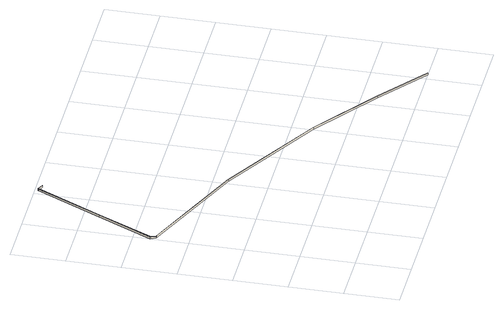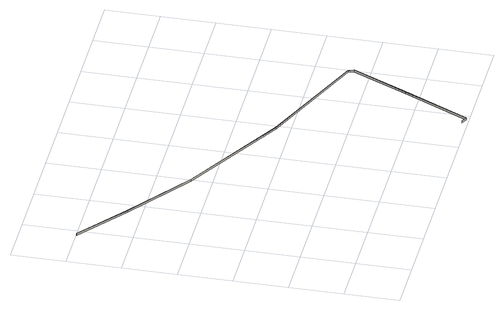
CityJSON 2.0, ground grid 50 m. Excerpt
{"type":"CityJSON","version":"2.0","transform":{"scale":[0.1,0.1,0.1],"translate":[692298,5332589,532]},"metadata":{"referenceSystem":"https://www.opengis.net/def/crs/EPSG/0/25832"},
"CityObjects":{
"building1":{"type":"Building","attributes":{"Gemeindeschluessel":"09162000","HoeheDach":"534.740","HoeheGrund":"532.770","Methode":"2000","NiedrigsteTraufeDesGebaeudes":"534.740","Geometrietyp2DReferenz":"3000","function":"51009_1700","roofType":"1000","measuredHeight":1.97},"geometry":[{"type":"MultiSurface","lod":"2","boundaries":[[[0,1,2,3]],[[4,5,6,7]],[[8,4,7,9]],[[10,8,9,11]],[[12,10,11,13]],[[14,15,16,17]],[[18,3,2,17,16,19,20,21,22,23,24,25,13,11,9,7,6,26,27,28,29]],[[30,31,21,20]],[[1,14,17,2]],[[32,33,25,24]],[[34,30,20,19]],[[35,36,18,29]],[[37,38,23,22]],[[39,35,29,28]],[[36,0,3,18]],[[33,12,13,25]],[[15,34,19,16]],[[5,40,26,6]],[[41,39,28,27]],[[35,39,41,40,5,4,8,10,12,33,32,38,37,31,30,34,15,14,1,0,36]],[[40,41,27,26]],[[38,32,24,23]],[[31,37,22,21]]],"semantics":{"surfaces":[{"type":"WallSurface"},{"type":"GroundSurface"},{"type":"RoofSurface"}],"values":[0,0,0,0,0,0,1,0,0,0,0,0,0,0,0,0,0,0,0,2,0,0,0]}}]}
},
"vertices":[
[2620,361,27],[2017,808,27],[2017,808,8],[2620,361,8],[14,1851,27],[36,1802,27],[36,1802,8],[14,1851,8],[260,2361,27],[260,2361,8],[559,2971,27],[559,2971,8],[612,2945,27],[612,2945,8],[1045,1365,27],[33,1798,27],[33,1798,8],[1045,1365,8],[3071,5,8],[31,1799,8],[9,1850,8],[9,1852,8],[256,2363,8],[556,2975,8],[559,2976,8],[614,2949,8],[1047,1370,8],[2020,812,8],[2623,365,8],[3074,8,8],[9,1850,27],[9,1852,27],[559,2976,27],[614,2949,27],[31,1799,27],[3074,8,27],[3071,5,27],[256,2363,27],[556,2975,27],[2623,365,27],[1047,1370,27],[2020,812,27]
]}
